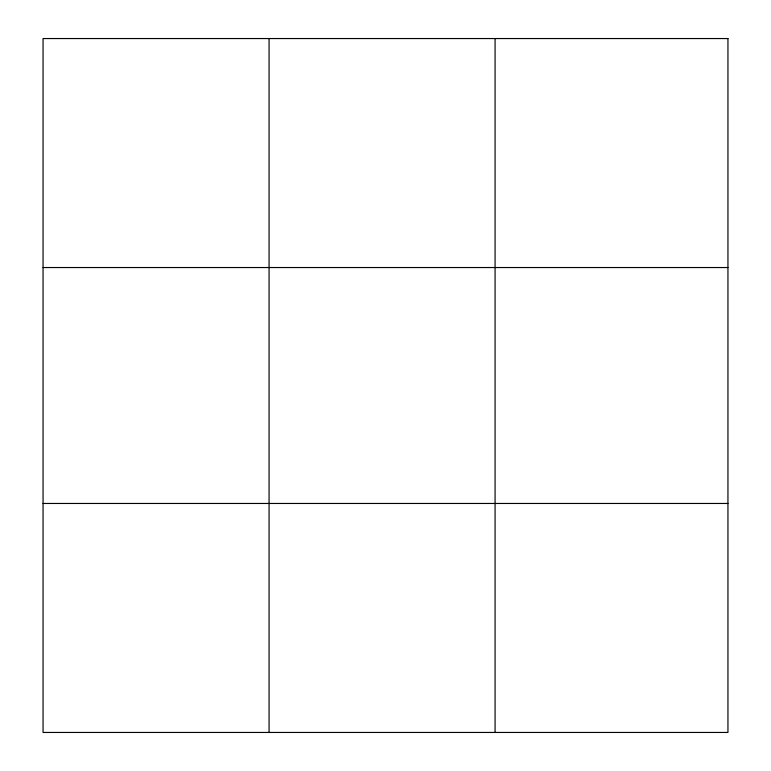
<?xml version="1.0" encoding="UTF-8"?>
<svg xmlns="http://www.w3.org/2000/svg" width="771" height="771" viewBox="0 0 771 771"><rect width="100%" height="100%" fill="white"/><g stroke="black" fill="none" stroke-linecap="round" stroke-linejoin="round"><path stroke-width="1.16" d="M269.069 38.55L269.069 732.45M495.078 38.55L495.078 732.45M43.051 267.537L727.949 267.537M43.051 503.463L727.949 503.463M727.949 38.55L727.949 732.45L43.051 732.45L43.051 38.55L727.949 38.55"/></g></svg>
